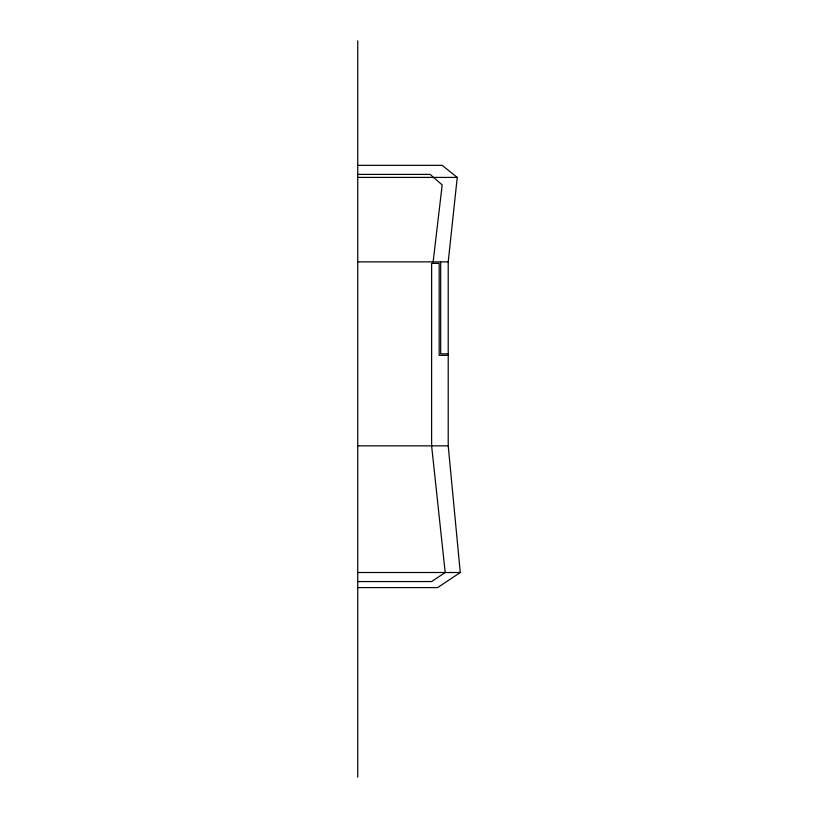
<?xml version="1.0" encoding="UTF-8"?>
<svg xmlns="http://www.w3.org/2000/svg" width="818" height="818" viewBox="0 0 818 818"><rect width="100%" height="100%" fill="white"/><g stroke="black" fill="none" stroke-linecap="round" stroke-linejoin="round"><path stroke-width="1.23" d="M357.732 587.59L437.65 587.59L460.268 572.508L448.213 445.841L448.213 261.862L457.252 177.414L442.18 165.348L357.732 165.348M433.131 261.862L442.18 184.95L430.115 174.398L357.732 174.398M357.732 177.414L457.252 177.414M357.732 261.862L448.213 261.862M448.213 353.846L440.667 353.846L440.667 261.862M448.213 355.36L439.164 355.36L439.164 263.365L431.618 263.365L431.618 445.841L445.196 572.508L431.618 581.557L357.732 581.557M357.732 445.841L448.213 445.841M357.732 572.508L460.268 572.508M357.732 40.9L357.732 777.1"/></g></svg>
